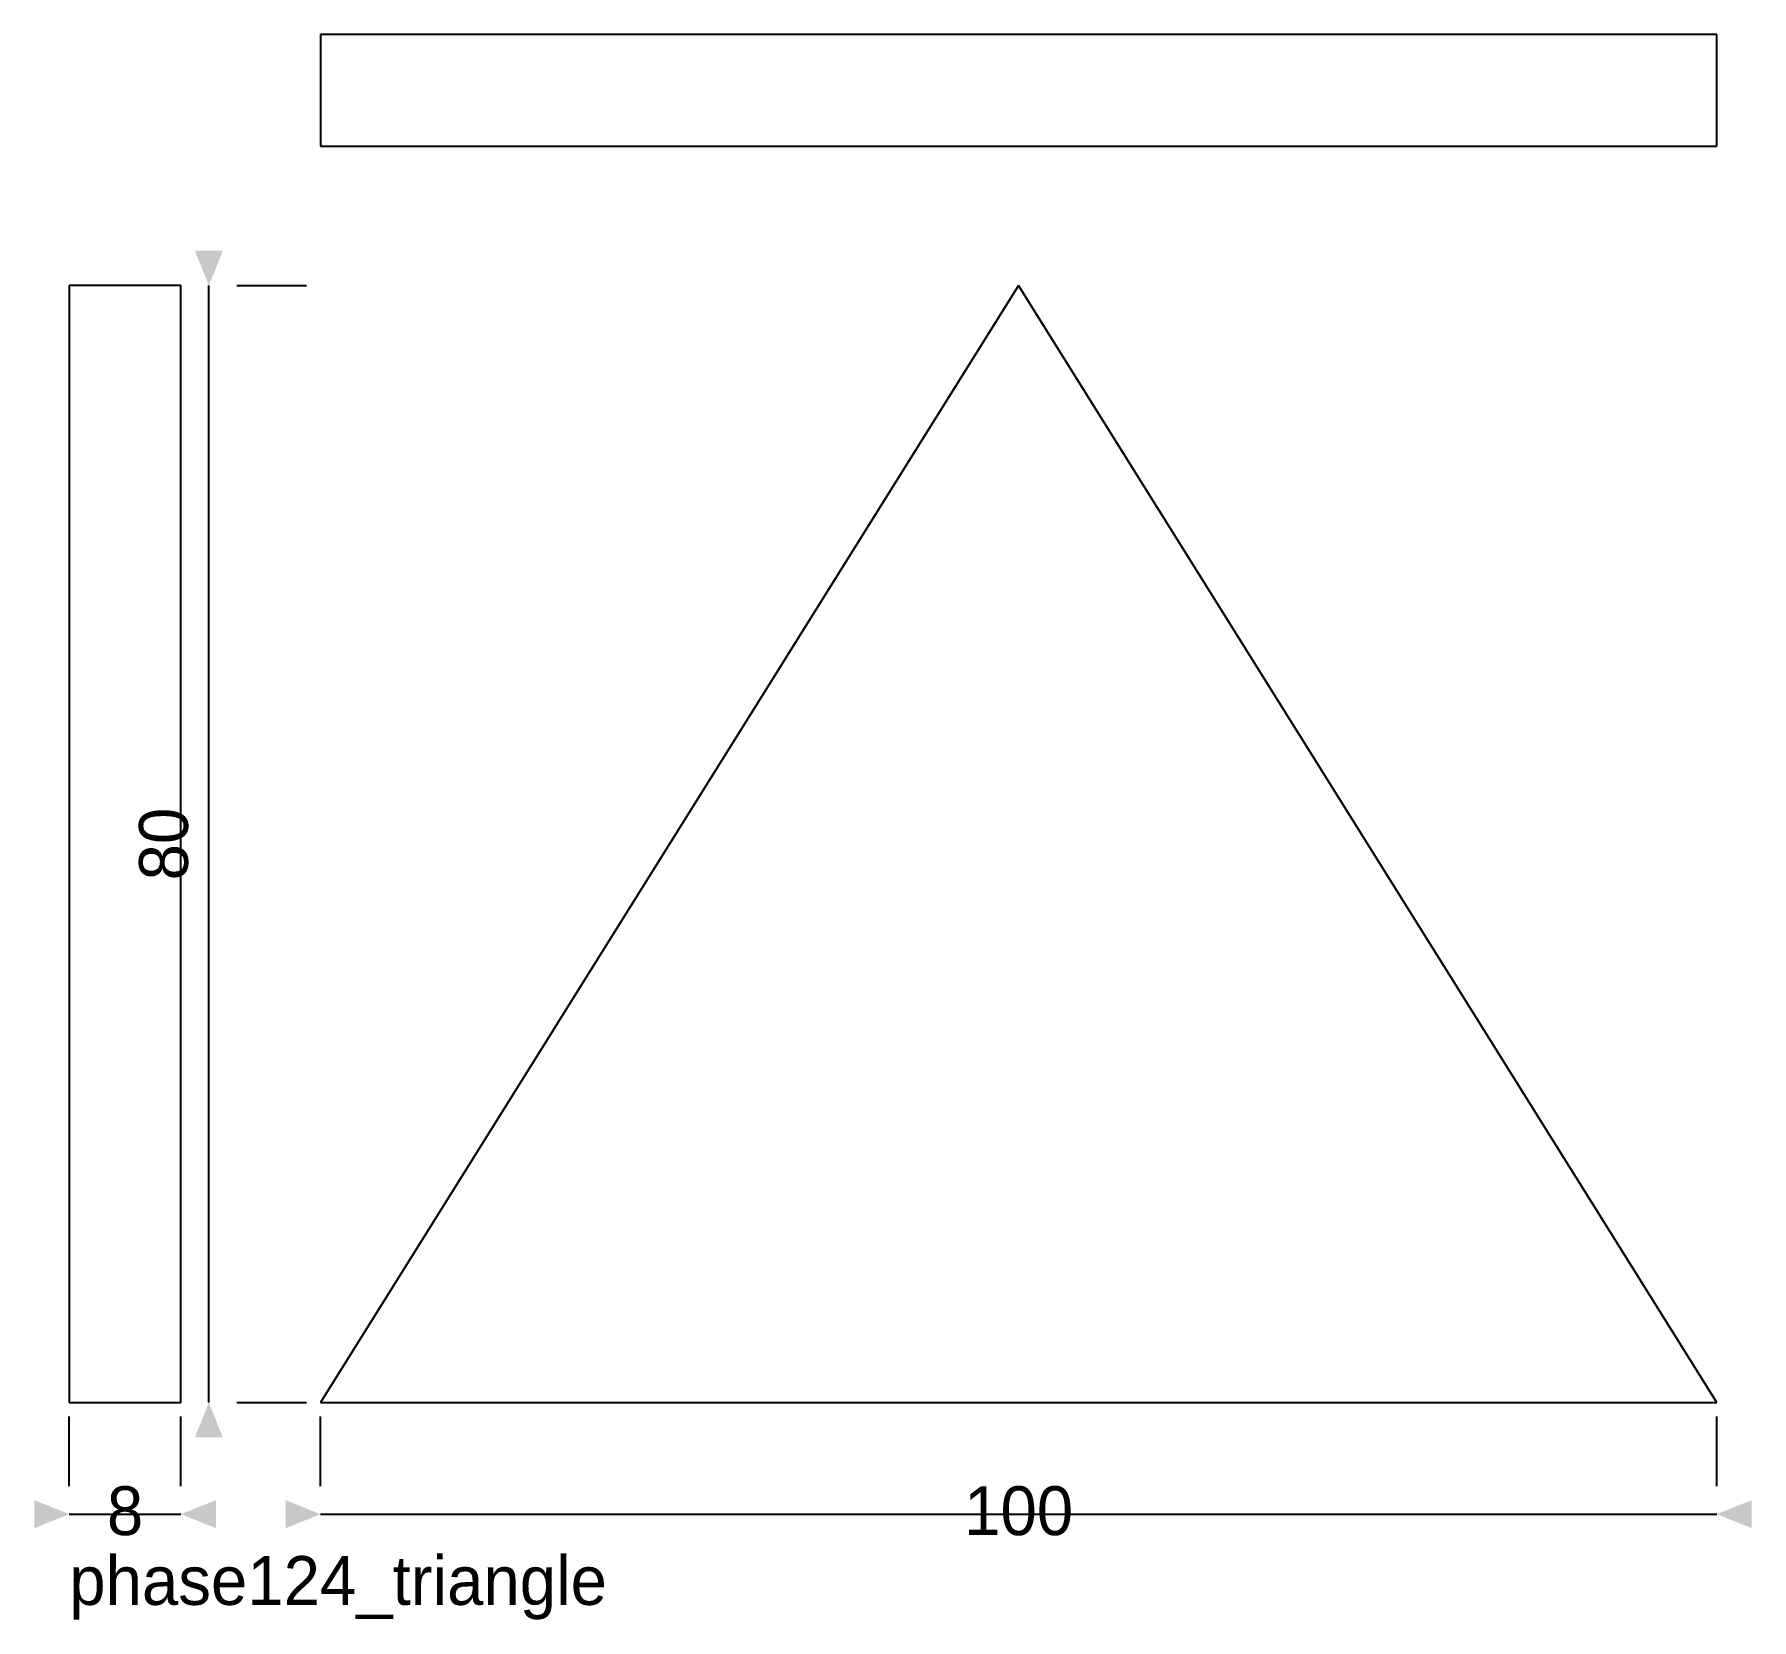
# Model space of a CAD drawing. Header units: millimetres. Extents: x 8 to 130, y 4 to 118.
import ezdxf
from ezdxf.enums import TextEntityAlignment as Align

# ---------------------------------------------------------------- set-up
doc = ezdxf.new("R2010")
doc.units = ezdxf.units.MM
for name, color, linetype in [('AICAD_ANNOTATION', 7, 'CONTINUOUS'), ('AICAD_DIMENSION', 7, 'CONTINUOUS'), ('AICAD_OBJECT', 7, 'CONTINUOUS')]:
    doc.layers.add(name, color=color, linetype=linetype)

msp = doc.modelspace()

# ---------------------------------------------------------------- linework, layer by layer
at = {"layer": 'AICAD_DIMENSION'}
for p, q in [((20, 19.5), (20, 99.5)), ((22, 99.5), (27, 99.5)), ((10, 13.5), (10, 18.5)), ((18, 13.5), (18, 18.5)), ((22, 19.5), (27, 19.5)), ((28, 13.5), (28, 18.5)), ((128, 13.5), (128, 18.5)), ((10, 11.5), (18, 11.5)), ((28, 11.5), (128, 11.5))]:
    msp.add_line(p, q, dxfattribs=at)
for points in [[(20, 99.5), (21, 102), (19, 102)], [(20, 19.5), (19, 17), (21, 17)], [(10, 11.5), (7.5, 12.5), (7.5, 10.5)], [(18, 11.5), (20.5, 10.5), (20.5, 12.5)], [(28, 11.5), (25.5, 12.5), (25.5, 10.5)], [(128, 11.5), (130.5, 10.5), (130.5, 12.5)]]:
    msp.add_solid(points, dxfattribs=at)
at = {"layer": 'AICAD_OBJECT'}
for p, q in [((128, 117.5), (28, 117.5)), ((28, 117.5), (28, 109.5)), ((128, 109.5), (128, 117.5)), ((28, 109.5), (128, 109.5)), ((18, 99.5), (10, 99.5)), ((10, 99.5), (10, 19.5)), ((18, 19.5), (18, 99.5)), ((78, 99.5), (28, 19.5)), ((128, 19.5), (78, 99.5)), ((10, 19.5), (18, 19.5)), ((28, 19.5), (128, 19.5))]:
    msp.add_line(p, q, dxfattribs=at)

# ---------------------------------------------------------------- texts
at = {"layer": 'AICAD_ANNOTATION'}
msp.add_text('phase124_triangle', height=3.5, dxfattribs=at).set_placement((10, 5))
at = {"layer": 'AICAD_DIMENSION'}
msp.add_text('80', height=3.5, rotation=90, dxfattribs=at).set_placement((18.5, 59.5), align=Align.CENTER)
for s, p in [('8', (14, 10)), ('100', (78, 10))]:
    msp.add_text(s, height=3.5, dxfattribs=at).set_placement(p, align=Align.CENTER)

doc.saveas('drawing.dxf')
